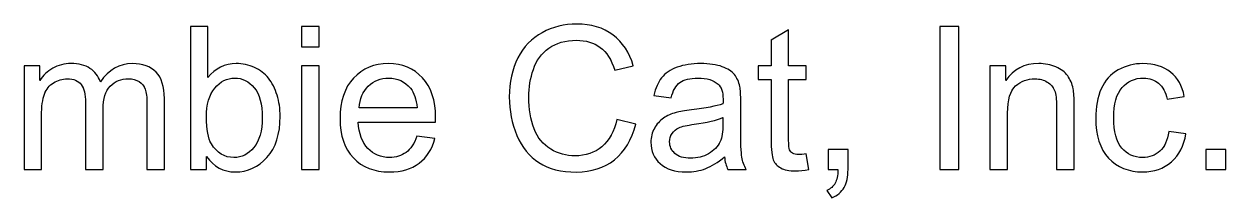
# Model space of a CAD drawing. Header units: inches. Extents: x -11.8 to 11.6, y -5.3 to 5.9.
# Drawn here: x 7.902 to 10.91, y -3.605 to -3.17 of the extents above; entities that cross this region are included whole.
import ezdxf

# ---------------------------------------------------------------- set-up
doc = ezdxf.new("R2010")
doc.units = ezdxf.units.IN
doc.header["$MEASUREMENT"] = 0
doc.layers.add('Layer 1', color=7, linetype='Continuous')

msp = doc.modelspace()

# ---------------------------------------------------------------- linework, layer by layer
at = {"layer": 'Layer 1', "color": 250}
for points, knots in [([(8.3589, -3.5342), (8.3589, -3.5342), (8.3182, -3.5342), (8.3182, -3.5342), (8.3182, -3.5342), (8.3182, -3.5342), (8.3182, -3.1762), (8.3182, -3.1762), (8.3182, -3.1762), (8.3182, -3.1762), (8.3621, -3.1762), (8.3621, -3.1762), (8.3621, -3.1762), (8.3621, -3.1762), (8.3621, -3.3039), (8.3621, -3.3039), (8.3621, -3.3039), (8.3807, -3.2807), (8.4044, -3.269), (8.4331, -3.269), (8.4331, -3.269), (8.4491, -3.269), (8.4642, -3.2722), (8.4784, -3.2787), (8.4784, -3.2787), (8.4927, -3.2851), (8.5044, -3.2942), (8.5136, -3.3057), (8.5136, -3.3057), (8.5228, -3.3174), (8.53, -3.3314), (8.5352, -3.3479), (8.5352, -3.3479), (8.5404, -3.3643), (8.543, -3.3819), (8.543, -3.4006), (8.543, -3.4006), (8.543, -3.4451), (8.532, -3.4794), (8.51, -3.5037), (8.51, -3.5037), (8.4881, -3.5279), (8.4617, -3.54), (8.4309, -3.54), (8.4309, -3.54), (8.4004, -3.54), (8.3764, -3.5272), (8.3589, -3.5017), (8.3589, -3.5017), (8.3589, -3.5017), (8.3589, -3.5342), (8.3589, -3.5342)], [0, 0, 0, 0, 0.071429, 0.071429, 0.071429, 0.071429, 0.142857, 0.142857, 0.142857, 0.142857, 0.214286, 0.214286, 0.214286, 0.214286, 0.285714, 0.285714, 0.285714, 0.285714, 0.357143, 0.357143, 0.357143, 0.357143, 0.428571, 0.428571, 0.428571, 0.428571, 0.5, 0.5, 0.5, 0.5, 0.571429, 0.571429, 0.571429, 0.571429, 0.642857, 0.642857, 0.642857, 0.642857, 0.714286, 0.714286, 0.714286, 0.714286, 0.785714, 0.785714, 0.785714, 0.785714, 0.857143, 0.857143, 0.857143, 0.857143, 1, 1, 1, 1]), ([(8.5967, -3.2268), (8.5967, -3.2268), (8.5967, -3.1762), (8.5967, -3.1762), (8.5967, -3.1762), (8.5967, -3.1762), (8.6407, -3.1762), (8.6407, -3.1762), (8.6407, -3.1762), (8.6407, -3.1762), (8.6407, -3.2268), (8.6407, -3.2268), (8.6407, -3.2268), (8.6407, -3.2268), (8.5967, -3.2268), (8.5967, -3.2268)], [0, 0, 0, 0, 0.2, 0.2, 0.2, 0.2, 0.4, 0.4, 0.4, 0.4, 0.6, 0.6, 0.6, 0.6, 1, 1, 1, 1]), ([(9.3855, -3.4087), (9.3855, -3.4087), (9.4329, -3.4207), (9.4329, -3.4207), (9.4329, -3.4207), (9.423, -3.4595), (9.4051, -3.4892), (9.3794, -3.5097), (9.3794, -3.5097), (9.3535, -3.5301), (9.322, -3.5402), (9.2847, -3.5402), (9.2847, -3.5402), (9.2461, -3.5402), (9.2148, -3.5324), (9.1906, -3.5167), (9.1906, -3.5167), (9.1664, -3.501), (9.148, -3.4782), (9.1354, -3.4485), (9.1354, -3.4485), (9.1229, -3.4187), (9.1165, -3.3867), (9.1165, -3.3525), (9.1165, -3.3525), (9.1165, -3.3152), (9.1236, -3.2827), (9.1379, -3.255), (9.1379, -3.255), (9.1521, -3.2272), (9.1724, -3.2062), (9.1987, -3.1917), (9.1987, -3.1917), (9.2249, -3.1773), (9.2539, -3.1702), (9.2854, -3.1702), (9.2854, -3.1702), (9.3213, -3.1702), (9.3514, -3.1792), (9.3758, -3.1975), (9.3758, -3.1975), (9.4002, -3.2157), (9.4172, -3.2413), (9.4268, -3.2744), (9.4268, -3.2744), (9.4268, -3.2744), (9.3802, -3.2854), (9.3802, -3.2854), (9.3802, -3.2854), (9.3719, -3.2593), (9.3599, -3.2404), (9.344, -3.2285), (9.344, -3.2285), (9.3283, -3.2166), (9.3084, -3.2107), (9.2844, -3.2107), (9.2844, -3.2107), (9.2569, -3.2107), (9.234, -3.2172), (9.2155, -3.2304), (9.2155, -3.2304), (9.197, -3.2437), (9.184, -3.2613), (9.1766, -3.2836), (9.1766, -3.2836), (9.1691, -3.3057), (9.1654, -3.3287), (9.1654, -3.3522), (9.1654, -3.3522), (9.1654, -3.3827), (9.1698, -3.4092), (9.1786, -3.432), (9.1786, -3.432), (9.1875, -3.4547), (9.2013, -3.4717), (9.22, -3.4829), (9.22, -3.4829), (9.2388, -3.4942), (9.259, -3.4997), (9.2809, -3.4997), (9.2809, -3.4997), (9.3074, -3.4997), (9.3298, -3.4921), (9.3482, -3.4768), (9.3482, -3.4768), (9.3666, -3.4615), (9.379, -3.4387), (9.3855, -3.4087)], [0, 0, 0, 0, 0.043478, 0.043478, 0.043478, 0.043478, 0.086957, 0.086957, 0.086957, 0.086957, 0.130435, 0.130435, 0.130435, 0.130435, 0.173913, 0.173913, 0.173913, 0.173913, 0.217391, 0.217391, 0.217391, 0.217391, 0.26087, 0.26087, 0.26087, 0.26087, 0.304348, 0.304348, 0.304348, 0.304348, 0.347826, 0.347826, 0.347826, 0.347826, 0.391304, 0.391304, 0.391304, 0.391304, 0.434783, 0.434783, 0.434783, 0.434783, 0.478261, 0.478261, 0.478261, 0.478261, 0.521739, 0.521739, 0.521739, 0.521739, 0.565217, 0.565217, 0.565217, 0.565217, 0.608696, 0.608696, 0.608696, 0.608696, 0.652174, 0.652174, 0.652174, 0.652174, 0.695652, 0.695652, 0.695652, 0.695652, 0.73913, 0.73913, 0.73913, 0.73913, 0.782609, 0.782609, 0.782609, 0.782609, 0.826087, 0.826087, 0.826087, 0.826087, 0.869565, 0.869565, 0.869565, 0.869565, 0.913043, 0.913043, 0.913043, 0.913043, 1, 1, 1, 1]), ([(9.8597, -3.4948), (9.8597, -3.4948), (9.866, -3.5337), (9.866, -3.5337), (9.866, -3.5337), (9.8537, -3.5362), (9.8426, -3.5376), (9.8329, -3.5376), (9.8329, -3.5376), (9.8169, -3.5376), (9.8045, -3.5351), (9.7957, -3.53), (9.7957, -3.53), (9.7869, -3.525), (9.7808, -3.5183), (9.7772, -3.5101), (9.7772, -3.5101), (9.7736, -3.5019), (9.7718, -3.4846), (9.7718, -3.4582), (9.7718, -3.4582), (9.7718, -3.4582), (9.7718, -3.3091), (9.7718, -3.3091), (9.7718, -3.3091), (9.7718, -3.3091), (9.7395, -3.3091), (9.7395, -3.3091), (9.7395, -3.3091), (9.7395, -3.3091), (9.7395, -3.2749), (9.7395, -3.2749), (9.7395, -3.2749), (9.7395, -3.2749), (9.7718, -3.2749), (9.7718, -3.2749), (9.7718, -3.2749), (9.7718, -3.2749), (9.7718, -3.2107), (9.7718, -3.2107), (9.7718, -3.2107), (9.7718, -3.2107), (9.8155, -3.1843), (9.8155, -3.1843), (9.8155, -3.1843), (9.8155, -3.1843), (9.8155, -3.2749), (9.8155, -3.2749), (9.8155, -3.2749), (9.8155, -3.2749), (9.8597, -3.2749), (9.8597, -3.2749), (9.8597, -3.2749), (9.8597, -3.2749), (9.8597, -3.3091), (9.8597, -3.3091), (9.8597, -3.3091), (9.8597, -3.3091), (9.8155, -3.3091), (9.8155, -3.3091), (9.8155, -3.3091), (9.8155, -3.3091), (9.8155, -3.4607), (9.8155, -3.4607), (9.8155, -3.4607), (9.8155, -3.4732), (9.8163, -3.4812), (9.8178, -3.4848), (9.8178, -3.4848), (9.8194, -3.4884), (9.8219, -3.4912), (9.8254, -3.4934), (9.8254, -3.4934), (9.8289, -3.4955), (9.8339, -3.4966), (9.8404, -3.4966), (9.8404, -3.4966), (9.8453, -3.4966), (9.8517, -3.496), (9.8597, -3.4948)], [0, 0, 0, 0, 0.047619, 0.047619, 0.047619, 0.047619, 0.095238, 0.095238, 0.095238, 0.095238, 0.142857, 0.142857, 0.142857, 0.142857, 0.190476, 0.190476, 0.190476, 0.190476, 0.238095, 0.238095, 0.238095, 0.238095, 0.285714, 0.285714, 0.285714, 0.285714, 0.333333, 0.333333, 0.333333, 0.333333, 0.380952, 0.380952, 0.380952, 0.380952, 0.428571, 0.428571, 0.428571, 0.428571, 0.47619, 0.47619, 0.47619, 0.47619, 0.52381, 0.52381, 0.52381, 0.52381, 0.571429, 0.571429, 0.571429, 0.571429, 0.619048, 0.619048, 0.619048, 0.619048, 0.666667, 0.666667, 0.666667, 0.666667, 0.714286, 0.714286, 0.714286, 0.714286, 0.761905, 0.761905, 0.761905, 0.761905, 0.809524, 0.809524, 0.809524, 0.809524, 0.857143, 0.857143, 0.857143, 0.857143, 0.904762, 0.904762, 0.904762, 0.904762, 1, 1, 1, 1]), ([(10.1942, -3.5342), (10.1942, -3.5342), (10.1942, -3.1762), (10.1942, -3.1762), (10.1942, -3.1762), (10.1942, -3.1762), (10.2415, -3.1762), (10.2415, -3.1762), (10.2415, -3.1762), (10.2415, -3.1762), (10.2415, -3.5342), (10.2415, -3.5342), (10.2415, -3.5342), (10.2415, -3.5342), (10.1942, -3.5342), (10.1942, -3.5342)], [0, 0, 0, 0, 0.2, 0.2, 0.2, 0.2, 0.4, 0.4, 0.4, 0.4, 0.6, 0.6, 0.6, 0.6, 1, 1, 1, 1]), ([(7.9019, -3.5342), (7.9019, -3.5342), (7.9019, -3.2749), (7.9019, -3.2749), (7.9019, -3.2749), (7.9019, -3.2749), (7.9412, -3.2749), (7.9412, -3.2749), (7.9412, -3.2749), (7.9412, -3.2749), (7.9412, -3.3112), (7.9412, -3.3112), (7.9412, -3.3112), (7.9494, -3.2986), (7.9602, -3.2883), (7.9737, -3.2807), (7.9737, -3.2807), (7.9872, -3.2729), (8.0026, -3.269), (8.0199, -3.269), (8.0199, -3.269), (8.039, -3.269), (8.0548, -3.273), (8.067, -3.281), (8.067, -3.281), (8.0794, -3.289), (8.088, -3.3001), (8.093, -3.3144), (8.093, -3.3144), (8.1136, -3.2842), (8.1403, -3.269), (8.1731, -3.269), (8.1731, -3.269), (8.1989, -3.269), (8.2186, -3.2762), (8.2324, -3.2904), (8.2324, -3.2904), (8.2463, -3.3047), (8.2532, -3.3266), (8.2532, -3.3562), (8.2532, -3.3562), (8.2532, -3.3562), (8.2532, -3.5342), (8.2532, -3.5342), (8.2532, -3.5342), (8.2532, -3.5342), (8.2095, -3.5342), (8.2095, -3.5342), (8.2095, -3.5342), (8.2095, -3.5342), (8.2095, -3.3708), (8.2095, -3.3708), (8.2095, -3.3708), (8.2095, -3.3532), (8.2081, -3.3406), (8.2053, -3.3328), (8.2053, -3.3328), (8.2024, -3.3252), (8.1972, -3.3189), (8.1898, -3.3142), (8.1898, -3.3142), (8.1823, -3.3095), (8.1734, -3.3071), (8.1634, -3.3071), (8.1634, -3.3071), (8.1451, -3.3071), (8.13, -3.3132), (8.1179, -3.3253), (8.1179, -3.3253), (8.1059, -3.3374), (8.0999, -3.3568), (8.0999, -3.3835), (8.0999, -3.3835), (8.0999, -3.3835), (8.0999, -3.5342), (8.0999, -3.5342), (8.0999, -3.5342), (8.0999, -3.5342), (8.0559, -3.5342), (8.0559, -3.5342), (8.0559, -3.5342), (8.0559, -3.5342), (8.0559, -3.3657), (8.0559, -3.3657), (8.0559, -3.3657), (8.0559, -3.3462), (8.0524, -3.3315), (8.0452, -3.3217), (8.0452, -3.3217), (8.038, -3.312), (8.0264, -3.3071), (8.01, -3.3071), (8.01, -3.3071), (7.9977, -3.3071), (7.9863, -3.3103), (7.9758, -3.3169), (7.9758, -3.3169), (7.9653, -3.3234), (7.9576, -3.3329), (7.9529, -3.3454), (7.9529, -3.3454), (7.9482, -3.358), (7.9459, -3.3761), (7.9459, -3.3997), (7.9459, -3.3997), (7.9459, -3.3997), (7.9459, -3.5342), (7.9459, -3.5342), (7.9459, -3.5342), (7.9459, -3.5342), (7.9019, -3.5342), (7.9019, -3.5342)], [0, 0, 0, 0, 0.034483, 0.034483, 0.034483, 0.034483, 0.068966, 0.068966, 0.068966, 0.068966, 0.103448, 0.103448, 0.103448, 0.103448, 0.137931, 0.137931, 0.137931, 0.137931, 0.172414, 0.172414, 0.172414, 0.172414, 0.206897, 0.206897, 0.206897, 0.206897, 0.241379, 0.241379, 0.241379, 0.241379, 0.275862, 0.275862, 0.275862, 0.275862, 0.310345, 0.310345, 0.310345, 0.310345, 0.344828, 0.344828, 0.344828, 0.344828, 0.37931, 0.37931, 0.37931, 0.37931, 0.413793, 0.413793, 0.413793, 0.413793, 0.448276, 0.448276, 0.448276, 0.448276, 0.482759, 0.482759, 0.482759, 0.482759, 0.517241, 0.517241, 0.517241, 0.517241, 0.551724, 0.551724, 0.551724, 0.551724, 0.586207, 0.586207, 0.586207, 0.586207, 0.62069, 0.62069, 0.62069, 0.62069, 0.655172, 0.655172, 0.655172, 0.655172, 0.689655, 0.689655, 0.689655, 0.689655, 0.724138, 0.724138, 0.724138, 0.724138, 0.758621, 0.758621, 0.758621, 0.758621, 0.793103, 0.793103, 0.793103, 0.793103, 0.827586, 0.827586, 0.827586, 0.827586, 0.862069, 0.862069, 0.862069, 0.862069, 0.896552, 0.896552, 0.896552, 0.896552, 0.931034, 0.931034, 0.931034, 0.931034, 1, 1, 1, 1]), ([(8.5967, -3.5342), (8.5967, -3.5342), (8.5967, -3.2749), (8.5967, -3.2749), (8.5967, -3.2749), (8.5967, -3.2749), (8.6407, -3.2749), (8.6407, -3.2749), (8.6407, -3.2749), (8.6407, -3.2749), (8.6407, -3.5342), (8.6407, -3.5342), (8.6407, -3.5342), (8.6407, -3.5342), (8.5967, -3.5342), (8.5967, -3.5342)], [0, 0, 0, 0, 0.2, 0.2, 0.2, 0.2, 0.4, 0.4, 0.4, 0.4, 0.6, 0.6, 0.6, 0.6, 1, 1, 1, 1]), ([(8.885, -3.4507), (8.885, -3.4507), (8.9304, -3.4562), (8.9304, -3.4562), (8.9304, -3.4562), (8.9233, -3.4828), (8.91, -3.5034), (8.8907, -3.5181), (8.8907, -3.5181), (8.8713, -3.5327), (8.8465, -3.54), (8.8164, -3.54), (8.8164, -3.54), (8.7785, -3.54), (8.7484, -3.5283), (8.7263, -3.505), (8.7263, -3.505), (8.704, -3.4817), (8.6929, -3.4489), (8.6929, -3.4067), (8.6929, -3.4067), (8.6929, -3.3631), (8.7042, -3.3292), (8.7266, -3.3052), (8.7266, -3.3052), (8.7491, -3.2811), (8.7782, -3.269), (8.814, -3.269), (8.814, -3.269), (8.8487, -3.269), (8.877, -3.2808), (8.8989, -3.3044), (8.8989, -3.3044), (8.9209, -3.328), (8.9319, -3.3612), (8.9319, -3.404), (8.9319, -3.404), (8.9319, -3.4067), (8.9319, -3.4106), (8.9317, -3.4157), (8.9317, -3.4157), (8.9317, -3.4157), (8.7384, -3.4157), (8.7384, -3.4157), (8.7384, -3.4157), (8.7399, -3.4442), (8.748, -3.4661), (8.7625, -3.4812), (8.7625, -3.4812), (8.777, -3.4963), (8.795, -3.5039), (8.8167, -3.5039), (8.8167, -3.5039), (8.8328, -3.5039), (8.8465, -3.4997), (8.8579, -3.4912), (8.8579, -3.4912), (8.8694, -3.4827), (8.8784, -3.4692), (8.885, -3.4507)], [0, 0, 0, 0, 0.0625, 0.0625, 0.0625, 0.0625, 0.125, 0.125, 0.125, 0.125, 0.1875, 0.1875, 0.1875, 0.1875, 0.25, 0.25, 0.25, 0.25, 0.3125, 0.3125, 0.3125, 0.3125, 0.375, 0.375, 0.375, 0.375, 0.4375, 0.4375, 0.4375, 0.4375, 0.5, 0.5, 0.5, 0.5, 0.5625, 0.5625, 0.5625, 0.5625, 0.625, 0.625, 0.625, 0.625, 0.6875, 0.6875, 0.6875, 0.6875, 0.75, 0.75, 0.75, 0.75, 0.8125, 0.8125, 0.8125, 0.8125, 0.875, 0.875, 0.875, 0.875, 1, 1, 1, 1]), ([(9.6549, -3.5022), (9.6385, -3.516), (9.6229, -3.5257), (9.6079, -3.5315), (9.6079, -3.5315), (9.5928, -3.5372), (9.5766, -3.54), (9.5594, -3.54), (9.5594, -3.54), (9.5309, -3.54), (9.509, -3.5331), (9.4937, -3.5192), (9.4937, -3.5192), (9.4784, -3.5052), (9.4708, -3.4874), (9.4708, -3.4658), (9.4708, -3.4658), (9.4708, -3.4531), (9.4736, -3.4415), (9.4794, -3.431), (9.4794, -3.431), (9.4852, -3.4205), (9.4928, -3.4121), (9.5021, -3.4057), (9.5021, -3.4057), (9.5115, -3.3994), (9.522, -3.3946), (9.5338, -3.3913), (9.5338, -3.3913), (9.5424, -3.3891), (9.5554, -3.3868), (9.5728, -3.3847), (9.5728, -3.3847), (9.6083, -3.3805), (9.6344, -3.3755), (9.6512, -3.3696), (9.6512, -3.3696), (9.6514, -3.3636), (9.6514, -3.3597), (9.6514, -3.3582), (9.6514, -3.3582), (9.6514, -3.3402), (9.6473, -3.3276), (9.6389, -3.3203), (9.6389, -3.3203), (9.6278, -3.3103), (9.611, -3.3054), (9.5889, -3.3054), (9.5889, -3.3054), (9.5683, -3.3054), (9.553, -3.309), (9.5431, -3.3162), (9.5431, -3.3162), (9.5333, -3.3235), (9.526, -3.3363), (9.5213, -3.3547), (9.5213, -3.3547), (9.5213, -3.3547), (9.4784, -3.3488), (9.4784, -3.3488), (9.4784, -3.3488), (9.4823, -3.3305), (9.4887, -3.3156), (9.4976, -3.3043), (9.4976, -3.3043), (9.5065, -3.293), (9.5195, -3.2842), (9.5364, -3.2782), (9.5364, -3.2782), (9.5534, -3.2721), (9.5729, -3.269), (9.5953, -3.269), (9.5953, -3.269), (9.6174, -3.269), (9.6354, -3.2717), (9.6492, -3.2768), (9.6492, -3.2768), (9.663, -3.2821), (9.6732, -3.2886), (9.6798, -3.2965), (9.6798, -3.2965), (9.6863, -3.3044), (9.6908, -3.3143), (9.6934, -3.3264), (9.6934, -3.3264), (9.6949, -3.3339), (9.6956, -3.3474), (9.6956, -3.3669), (9.6956, -3.3669), (9.6956, -3.3669), (9.6956, -3.4255), (9.6956, -3.4255), (9.6956, -3.4255), (9.6956, -3.4664), (9.6965, -3.4922), (9.6984, -3.503), (9.6984, -3.503), (9.7003, -3.5138), (9.704, -3.5242), (9.7095, -3.5342), (9.7095, -3.5342), (9.7095, -3.5342), (9.6636, -3.5342), (9.6636, -3.5342), (9.6636, -3.5342), (9.6591, -3.5251), (9.6561, -3.5144), (9.6549, -3.5022)], [0, 0, 0, 0, 0.035714, 0.035714, 0.035714, 0.035714, 0.071429, 0.071429, 0.071429, 0.071429, 0.107143, 0.107143, 0.107143, 0.107143, 0.142857, 0.142857, 0.142857, 0.142857, 0.178571, 0.178571, 0.178571, 0.178571, 0.214286, 0.214286, 0.214286, 0.214286, 0.25, 0.25, 0.25, 0.25, 0.285714, 0.285714, 0.285714, 0.285714, 0.321429, 0.321429, 0.321429, 0.321429, 0.357143, 0.357143, 0.357143, 0.357143, 0.392857, 0.392857, 0.392857, 0.392857, 0.428571, 0.428571, 0.428571, 0.428571, 0.464286, 0.464286, 0.464286, 0.464286, 0.5, 0.5, 0.5, 0.5, 0.535714, 0.535714, 0.535714, 0.535714, 0.571429, 0.571429, 0.571429, 0.571429, 0.607143, 0.607143, 0.607143, 0.607143, 0.642857, 0.642857, 0.642857, 0.642857, 0.678571, 0.678571, 0.678571, 0.678571, 0.714286, 0.714286, 0.714286, 0.714286, 0.75, 0.75, 0.75, 0.75, 0.785714, 0.785714, 0.785714, 0.785714, 0.821429, 0.821429, 0.821429, 0.821429, 0.857143, 0.857143, 0.857143, 0.857143, 0.892857, 0.892857, 0.892857, 0.892857, 0.928571, 0.928571, 0.928571, 0.928571, 1, 1, 1, 1]), ([(10.3194, -3.5342), (10.3194, -3.5342), (10.3194, -3.2749), (10.3194, -3.2749), (10.3194, -3.2749), (10.3194, -3.2749), (10.3589, -3.2749), (10.3589, -3.2749), (10.3589, -3.2749), (10.3589, -3.2749), (10.3589, -3.3117), (10.3589, -3.3117), (10.3589, -3.3117), (10.378, -3.2832), (10.4055, -3.269), (10.4414, -3.269), (10.4414, -3.269), (10.4571, -3.269), (10.4714, -3.2718), (10.4845, -3.2774), (10.4845, -3.2774), (10.4977, -3.2831), (10.5074, -3.2904), (10.5139, -3.2996), (10.5139, -3.2996), (10.5205, -3.3087), (10.525, -3.3195), (10.5277, -3.332), (10.5277, -3.332), (10.5293, -3.3402), (10.5301, -3.3544), (10.5301, -3.3747), (10.5301, -3.3747), (10.5301, -3.3747), (10.5301, -3.5342), (10.5301, -3.5342), (10.5301, -3.5342), (10.5301, -3.5342), (10.4861, -3.5342), (10.4861, -3.5342), (10.4861, -3.5342), (10.4861, -3.5342), (10.4861, -3.3764), (10.4861, -3.3764), (10.4861, -3.3764), (10.4861, -3.3586), (10.4844, -3.3452), (10.481, -3.3362), (10.481, -3.3362), (10.4776, -3.3274), (10.4715, -3.3203), (10.4629, -3.3151), (10.4629, -3.3151), (10.4541, -3.3097), (10.4439, -3.3071), (10.4322, -3.3071), (10.4322, -3.3071), (10.4134, -3.3071), (10.3974, -3.3131), (10.3837, -3.3249), (10.3837, -3.3249), (10.3701, -3.3368), (10.3634, -3.3593), (10.3634, -3.3926), (10.3634, -3.3926), (10.3634, -3.3926), (10.3634, -3.5342), (10.3634, -3.5342), (10.3634, -3.5342), (10.3634, -3.5342), (10.3194, -3.5342), (10.3194, -3.5342)], [0, 0, 0, 0, 0.052632, 0.052632, 0.052632, 0.052632, 0.105263, 0.105263, 0.105263, 0.105263, 0.157895, 0.157895, 0.157895, 0.157895, 0.210526, 0.210526, 0.210526, 0.210526, 0.263158, 0.263158, 0.263158, 0.263158, 0.315789, 0.315789, 0.315789, 0.315789, 0.368421, 0.368421, 0.368421, 0.368421, 0.421053, 0.421053, 0.421053, 0.421053, 0.473684, 0.473684, 0.473684, 0.473684, 0.526316, 0.526316, 0.526316, 0.526316, 0.578947, 0.578947, 0.578947, 0.578947, 0.631579, 0.631579, 0.631579, 0.631579, 0.684211, 0.684211, 0.684211, 0.684211, 0.736842, 0.736842, 0.736842, 0.736842, 0.789474, 0.789474, 0.789474, 0.789474, 0.842105, 0.842105, 0.842105, 0.842105, 0.894737, 0.894737, 0.894737, 0.894737, 1, 1, 1, 1]), ([(10.7667, -3.4392), (10.7667, -3.4392), (10.8099, -3.4448), (10.8099, -3.4448), (10.8099, -3.4448), (10.8052, -3.4746), (10.7931, -3.4979), (10.7736, -3.5147), (10.7736, -3.5147), (10.7542, -3.5316), (10.7303, -3.54), (10.7019, -3.54), (10.7019, -3.54), (10.6665, -3.54), (10.6379, -3.5284), (10.6164, -3.5052), (10.6164, -3.5052), (10.5949, -3.4821), (10.584, -3.4488), (10.584, -3.4055), (10.584, -3.4055), (10.584, -3.3775), (10.5887, -3.353), (10.5979, -3.332), (10.5979, -3.332), (10.6073, -3.311), (10.6214, -3.2952), (10.6404, -3.2847), (10.6404, -3.2847), (10.6593, -3.2742), (10.6799, -3.269), (10.7022, -3.269), (10.7022, -3.269), (10.7304, -3.269), (10.7534, -3.2762), (10.7713, -3.2904), (10.7713, -3.2904), (10.7892, -3.3047), (10.8007, -3.3248), (10.8058, -3.3511), (10.8058, -3.3511), (10.8058, -3.3511), (10.763, -3.3577), (10.763, -3.3577), (10.763, -3.3577), (10.7589, -3.3402), (10.7518, -3.3272), (10.7414, -3.3183), (10.7414, -3.3183), (10.7311, -3.3096), (10.7186, -3.3052), (10.7039, -3.3052), (10.7039, -3.3052), (10.6818, -3.3052), (10.6638, -3.3131), (10.6499, -3.329), (10.6499, -3.329), (10.6361, -3.3448), (10.6292, -3.3699), (10.6292, -3.4042), (10.6292, -3.4042), (10.6292, -3.4391), (10.6359, -3.4644), (10.6493, -3.4802), (10.6493, -3.4802), (10.6626, -3.496), (10.68, -3.5039), (10.7015, -3.5039), (10.7015, -3.5039), (10.7188, -3.5039), (10.7331, -3.4986), (10.7447, -3.488), (10.7447, -3.488), (10.7563, -3.4774), (10.7636, -3.4612), (10.7667, -3.4392)], [0, 0, 0, 0, 0.05, 0.05, 0.05, 0.05, 0.1, 0.1, 0.1, 0.1, 0.15, 0.15, 0.15, 0.15, 0.2, 0.2, 0.2, 0.2, 0.25, 0.25, 0.25, 0.25, 0.3, 0.3, 0.3, 0.3, 0.35, 0.35, 0.35, 0.35, 0.4, 0.4, 0.4, 0.4, 0.45, 0.45, 0.45, 0.45, 0.5, 0.5, 0.5, 0.5, 0.55, 0.55, 0.55, 0.55, 0.6, 0.6, 0.6, 0.6, 0.65, 0.65, 0.65, 0.65, 0.7, 0.7, 0.7, 0.7, 0.75, 0.75, 0.75, 0.75, 0.8, 0.8, 0.8, 0.8, 0.85, 0.85, 0.85, 0.85, 0.9, 0.9, 0.9, 0.9, 1, 1, 1, 1]), ([(8.3584, -3.4026), (8.3584, -3.4337), (8.3627, -3.4561), (8.3711, -3.4699), (8.3711, -3.4699), (8.3849, -3.4926), (8.4037, -3.5039), (8.4273, -3.5039), (8.4273, -3.5039), (8.4465, -3.5039), (8.4631, -3.4956), (8.4771, -3.4788), (8.4771, -3.4788), (8.4911, -3.4622), (8.4981, -3.4373), (8.4981, -3.4042), (8.4981, -3.4042), (8.4981, -3.3704), (8.4914, -3.3454), (8.4779, -3.3293), (8.4779, -3.3293), (8.4645, -3.3132), (8.4483, -3.3052), (8.4293, -3.3052), (8.4293, -3.3052), (8.41, -3.3052), (8.3934, -3.3135), (8.3794, -3.3302), (8.3794, -3.3302), (8.3654, -3.3468), (8.3584, -3.371), (8.3584, -3.4026)], [0, 0, 0, 0, 0.111111, 0.111111, 0.111111, 0.111111, 0.222222, 0.222222, 0.222222, 0.222222, 0.333333, 0.333333, 0.333333, 0.333333, 0.444444, 0.444444, 0.444444, 0.444444, 0.555556, 0.555556, 0.555556, 0.555556, 0.666667, 0.666667, 0.666667, 0.666667, 0.777778, 0.777778, 0.777778, 0.777778, 1, 1, 1, 1]), ([(8.7408, -3.3796), (8.7408, -3.3796), (8.8855, -3.3796), (8.8855, -3.3796), (8.8855, -3.3796), (8.8836, -3.3578), (8.878, -3.3414), (8.8689, -3.3306), (8.8689, -3.3306), (8.8549, -3.3137), (8.8368, -3.3052), (8.8145, -3.3052), (8.8145, -3.3052), (8.7944, -3.3052), (8.7774, -3.3119), (8.7636, -3.3254), (8.7636, -3.3254), (8.7499, -3.3389), (8.7423, -3.357), (8.7408, -3.3796)], [0, 0, 0, 0, 0.166667, 0.166667, 0.166667, 0.166667, 0.333333, 0.333333, 0.333333, 0.333333, 0.5, 0.5, 0.5, 0.5, 0.666667, 0.666667, 0.666667, 0.666667, 1, 1, 1, 1]), ([(9.6512, -3.404), (9.6352, -3.4106), (9.6113, -3.4161), (9.5794, -3.4207), (9.5794, -3.4207), (9.5614, -3.4232), (9.5485, -3.4262), (9.5411, -3.4294), (9.5411, -3.4294), (9.5336, -3.4327), (9.5278, -3.4374), (9.5238, -3.4437), (9.5238, -3.4437), (9.5197, -3.45), (9.5176, -3.4569), (9.5176, -3.4646), (9.5176, -3.4646), (9.5176, -3.4763), (9.5221, -3.4861), (9.5309, -3.4939), (9.5309, -3.4939), (9.5398, -3.5017), (9.5528, -3.5056), (9.5699, -3.5056), (9.5699, -3.5056), (9.5868, -3.5056), (9.6019, -3.5019), (9.615, -3.4945), (9.615, -3.4945), (9.6282, -3.4871), (9.6379, -3.4769), (9.6441, -3.4641), (9.6441, -3.4641), (9.6489, -3.4542), (9.6512, -3.4395), (9.6512, -3.4202), (9.6512, -3.4202), (9.6512, -3.4202), (9.6512, -3.404), (9.6512, -3.404)], [0, 0, 0, 0, 0.090909, 0.090909, 0.090909, 0.090909, 0.181818, 0.181818, 0.181818, 0.181818, 0.272727, 0.272727, 0.272727, 0.272727, 0.363636, 0.363636, 0.363636, 0.363636, 0.454545, 0.454545, 0.454545, 0.454545, 0.545455, 0.545455, 0.545455, 0.545455, 0.636364, 0.636364, 0.636364, 0.636364, 0.727273, 0.727273, 0.727273, 0.727273, 0.818182, 0.818182, 0.818182, 0.818182, 1, 1, 1, 1]), ([(9.9141, -3.5342), (9.9141, -3.5342), (9.9141, -3.4841), (9.9141, -3.4841), (9.9141, -3.4841), (9.9141, -3.4841), (9.9642, -3.4841), (9.9642, -3.4841), (9.9642, -3.4841), (9.9642, -3.4841), (9.9642, -3.5342), (9.9642, -3.5342), (9.9642, -3.5342), (9.9642, -3.5526), (9.9609, -3.5674), (9.9544, -3.5787), (9.9544, -3.5787), (9.9479, -3.59), (9.9375, -3.5987), (9.9234, -3.605), (9.9234, -3.605), (9.9234, -3.605), (9.9112, -3.5862), (9.9112, -3.5862), (9.9112, -3.5862), (9.9204, -3.5821), (9.9273, -3.5761), (9.9317, -3.5682), (9.9317, -3.5682), (9.9361, -3.5603), (9.9385, -3.549), (9.939, -3.5342), (9.939, -3.5342), (9.939, -3.5342), (9.9141, -3.5342), (9.9141, -3.5342)], [0, 0, 0, 0, 0.1, 0.1, 0.1, 0.1, 0.2, 0.2, 0.2, 0.2, 0.3, 0.3, 0.3, 0.3, 0.4, 0.4, 0.4, 0.4, 0.5, 0.5, 0.5, 0.5, 0.6, 0.6, 0.6, 0.6, 0.7, 0.7, 0.7, 0.7, 0.8, 0.8, 0.8, 0.8, 1, 1, 1, 1]), ([(10.8599, -3.5342), (10.8599, -3.5342), (10.8599, -3.4841), (10.8599, -3.4841), (10.8599, -3.4841), (10.8599, -3.4841), (10.91, -3.4841), (10.91, -3.4841), (10.91, -3.4841), (10.91, -3.4841), (10.91, -3.5342), (10.91, -3.5342), (10.91, -3.5342), (10.91, -3.5342), (10.8599, -3.5342), (10.8599, -3.5342)], [0, 0, 0, 0, 0.2, 0.2, 0.2, 0.2, 0.4, 0.4, 0.4, 0.4, 0.6, 0.6, 0.6, 0.6, 1, 1, 1, 1])]:
    msp.add_open_spline(points, degree=3, knots=knots, dxfattribs=at)
at = {"layer": 'Layer 1', "color": 250, "lineweight": 9}
for points, knots in [([(8.3589, -3.5342), (8.3589, -3.5342), (8.3182, -3.5342), (8.3182, -3.5342), (8.3182, -3.5342), (8.3182, -3.5342), (8.3182, -3.1762), (8.3182, -3.1762), (8.3182, -3.1762), (8.3182, -3.1762), (8.3621, -3.1762), (8.3621, -3.1762), (8.3621, -3.1762), (8.3621, -3.1762), (8.3621, -3.3039), (8.3621, -3.3039), (8.3621, -3.3039), (8.3807, -3.2807), (8.4044, -3.269), (8.4331, -3.269), (8.4331, -3.269), (8.4491, -3.269), (8.4642, -3.2722), (8.4784, -3.2787), (8.4784, -3.2787), (8.4927, -3.2851), (8.5044, -3.2942), (8.5136, -3.3057), (8.5136, -3.3057), (8.5228, -3.3174), (8.53, -3.3314), (8.5352, -3.3479), (8.5352, -3.3479), (8.5404, -3.3643), (8.543, -3.3819), (8.543, -3.4006), (8.543, -3.4006), (8.543, -3.4451), (8.532, -3.4794), (8.51, -3.5037), (8.51, -3.5037), (8.4881, -3.5279), (8.4617, -3.54), (8.4309, -3.54), (8.4309, -3.54), (8.4004, -3.54), (8.3764, -3.5272), (8.3589, -3.5017), (8.3589, -3.5017), (8.3589, -3.5017), (8.3589, -3.5342), (8.3589, -3.5342)], [0, 0, 0, 0, 0.071429, 0.071429, 0.071429, 0.071429, 0.142857, 0.142857, 0.142857, 0.142857, 0.214286, 0.214286, 0.214286, 0.214286, 0.285714, 0.285714, 0.285714, 0.285714, 0.357143, 0.357143, 0.357143, 0.357143, 0.428571, 0.428571, 0.428571, 0.428571, 0.5, 0.5, 0.5, 0.5, 0.571429, 0.571429, 0.571429, 0.571429, 0.642857, 0.642857, 0.642857, 0.642857, 0.714286, 0.714286, 0.714286, 0.714286, 0.785714, 0.785714, 0.785714, 0.785714, 0.857143, 0.857143, 0.857143, 0.857143, 1, 1, 1, 1]), ([(8.5967, -3.2268), (8.5967, -3.2268), (8.5967, -3.1762), (8.5967, -3.1762), (8.5967, -3.1762), (8.5967, -3.1762), (8.6407, -3.1762), (8.6407, -3.1762), (8.6407, -3.1762), (8.6407, -3.1762), (8.6407, -3.2268), (8.6407, -3.2268), (8.6407, -3.2268), (8.6407, -3.2268), (8.5967, -3.2268), (8.5967, -3.2268)], [0, 0, 0, 0, 0.2, 0.2, 0.2, 0.2, 0.4, 0.4, 0.4, 0.4, 0.6, 0.6, 0.6, 0.6, 1, 1, 1, 1]), ([(9.3855, -3.4087), (9.3855, -3.4087), (9.4329, -3.4207), (9.4329, -3.4207), (9.4329, -3.4207), (9.423, -3.4595), (9.4051, -3.4892), (9.3794, -3.5097), (9.3794, -3.5097), (9.3535, -3.5301), (9.322, -3.5402), (9.2847, -3.5402), (9.2847, -3.5402), (9.2461, -3.5402), (9.2148, -3.5324), (9.1906, -3.5167), (9.1906, -3.5167), (9.1664, -3.501), (9.148, -3.4782), (9.1354, -3.4485), (9.1354, -3.4485), (9.1229, -3.4187), (9.1165, -3.3867), (9.1165, -3.3525), (9.1165, -3.3525), (9.1165, -3.3152), (9.1236, -3.2827), (9.1379, -3.255), (9.1379, -3.255), (9.1521, -3.2272), (9.1724, -3.2062), (9.1987, -3.1917), (9.1987, -3.1917), (9.2249, -3.1773), (9.2539, -3.1702), (9.2854, -3.1702), (9.2854, -3.1702), (9.3213, -3.1702), (9.3514, -3.1792), (9.3758, -3.1975), (9.3758, -3.1975), (9.4002, -3.2157), (9.4172, -3.2413), (9.4268, -3.2744), (9.4268, -3.2744), (9.4268, -3.2744), (9.3802, -3.2854), (9.3802, -3.2854), (9.3802, -3.2854), (9.3719, -3.2593), (9.3599, -3.2404), (9.344, -3.2285), (9.344, -3.2285), (9.3283, -3.2166), (9.3084, -3.2107), (9.2844, -3.2107), (9.2844, -3.2107), (9.2569, -3.2107), (9.234, -3.2172), (9.2155, -3.2304), (9.2155, -3.2304), (9.197, -3.2437), (9.184, -3.2613), (9.1766, -3.2836), (9.1766, -3.2836), (9.1691, -3.3057), (9.1654, -3.3287), (9.1654, -3.3522), (9.1654, -3.3522), (9.1654, -3.3827), (9.1698, -3.4092), (9.1786, -3.432), (9.1786, -3.432), (9.1875, -3.4547), (9.2013, -3.4717), (9.22, -3.4829), (9.22, -3.4829), (9.2388, -3.4942), (9.259, -3.4997), (9.2809, -3.4997), (9.2809, -3.4997), (9.3074, -3.4997), (9.3298, -3.4921), (9.3482, -3.4768), (9.3482, -3.4768), (9.3666, -3.4615), (9.379, -3.4387), (9.3855, -3.4087)], [0, 0, 0, 0, 0.043478, 0.043478, 0.043478, 0.043478, 0.086957, 0.086957, 0.086957, 0.086957, 0.130435, 0.130435, 0.130435, 0.130435, 0.173913, 0.173913, 0.173913, 0.173913, 0.217391, 0.217391, 0.217391, 0.217391, 0.26087, 0.26087, 0.26087, 0.26087, 0.304348, 0.304348, 0.304348, 0.304348, 0.347826, 0.347826, 0.347826, 0.347826, 0.391304, 0.391304, 0.391304, 0.391304, 0.434783, 0.434783, 0.434783, 0.434783, 0.478261, 0.478261, 0.478261, 0.478261, 0.521739, 0.521739, 0.521739, 0.521739, 0.565217, 0.565217, 0.565217, 0.565217, 0.608696, 0.608696, 0.608696, 0.608696, 0.652174, 0.652174, 0.652174, 0.652174, 0.695652, 0.695652, 0.695652, 0.695652, 0.73913, 0.73913, 0.73913, 0.73913, 0.782609, 0.782609, 0.782609, 0.782609, 0.826087, 0.826087, 0.826087, 0.826087, 0.869565, 0.869565, 0.869565, 0.869565, 0.913043, 0.913043, 0.913043, 0.913043, 1, 1, 1, 1]), ([(9.8597, -3.4948), (9.8597, -3.4948), (9.866, -3.5337), (9.866, -3.5337), (9.866, -3.5337), (9.8537, -3.5362), (9.8426, -3.5376), (9.8329, -3.5376), (9.8329, -3.5376), (9.8169, -3.5376), (9.8045, -3.5351), (9.7957, -3.53), (9.7957, -3.53), (9.7869, -3.525), (9.7808, -3.5183), (9.7772, -3.5101), (9.7772, -3.5101), (9.7736, -3.5019), (9.7718, -3.4846), (9.7718, -3.4582), (9.7718, -3.4582), (9.7718, -3.4582), (9.7718, -3.3091), (9.7718, -3.3091), (9.7718, -3.3091), (9.7718, -3.3091), (9.7395, -3.3091), (9.7395, -3.3091), (9.7395, -3.3091), (9.7395, -3.3091), (9.7395, -3.2749), (9.7395, -3.2749), (9.7395, -3.2749), (9.7395, -3.2749), (9.7718, -3.2749), (9.7718, -3.2749), (9.7718, -3.2749), (9.7718, -3.2749), (9.7718, -3.2107), (9.7718, -3.2107), (9.7718, -3.2107), (9.7718, -3.2107), (9.8155, -3.1843), (9.8155, -3.1843), (9.8155, -3.1843), (9.8155, -3.1843), (9.8155, -3.2749), (9.8155, -3.2749), (9.8155, -3.2749), (9.8155, -3.2749), (9.8597, -3.2749), (9.8597, -3.2749), (9.8597, -3.2749), (9.8597, -3.2749), (9.8597, -3.3091), (9.8597, -3.3091), (9.8597, -3.3091), (9.8597, -3.3091), (9.8155, -3.3091), (9.8155, -3.3091), (9.8155, -3.3091), (9.8155, -3.3091), (9.8155, -3.4607), (9.8155, -3.4607), (9.8155, -3.4607), (9.8155, -3.4732), (9.8163, -3.4812), (9.8178, -3.4848), (9.8178, -3.4848), (9.8194, -3.4884), (9.8219, -3.4912), (9.8254, -3.4934), (9.8254, -3.4934), (9.8289, -3.4955), (9.8339, -3.4966), (9.8404, -3.4966), (9.8404, -3.4966), (9.8453, -3.4966), (9.8517, -3.496), (9.8597, -3.4948)], [0, 0, 0, 0, 0.047619, 0.047619, 0.047619, 0.047619, 0.095238, 0.095238, 0.095238, 0.095238, 0.142857, 0.142857, 0.142857, 0.142857, 0.190476, 0.190476, 0.190476, 0.190476, 0.238095, 0.238095, 0.238095, 0.238095, 0.285714, 0.285714, 0.285714, 0.285714, 0.333333, 0.333333, 0.333333, 0.333333, 0.380952, 0.380952, 0.380952, 0.380952, 0.428571, 0.428571, 0.428571, 0.428571, 0.47619, 0.47619, 0.47619, 0.47619, 0.52381, 0.52381, 0.52381, 0.52381, 0.571429, 0.571429, 0.571429, 0.571429, 0.619048, 0.619048, 0.619048, 0.619048, 0.666667, 0.666667, 0.666667, 0.666667, 0.714286, 0.714286, 0.714286, 0.714286, 0.761905, 0.761905, 0.761905, 0.761905, 0.809524, 0.809524, 0.809524, 0.809524, 0.857143, 0.857143, 0.857143, 0.857143, 0.904762, 0.904762, 0.904762, 0.904762, 1, 1, 1, 1]), ([(10.1942, -3.5342), (10.1942, -3.5342), (10.1942, -3.1762), (10.1942, -3.1762), (10.1942, -3.1762), (10.1942, -3.1762), (10.2415, -3.1762), (10.2415, -3.1762), (10.2415, -3.1762), (10.2415, -3.1762), (10.2415, -3.5342), (10.2415, -3.5342), (10.2415, -3.5342), (10.2415, -3.5342), (10.1942, -3.5342), (10.1942, -3.5342)], [0, 0, 0, 0, 0.2, 0.2, 0.2, 0.2, 0.4, 0.4, 0.4, 0.4, 0.6, 0.6, 0.6, 0.6, 1, 1, 1, 1]), ([(7.9019, -3.5342), (7.9019, -3.5342), (7.9019, -3.2749), (7.9019, -3.2749), (7.9019, -3.2749), (7.9019, -3.2749), (7.9412, -3.2749), (7.9412, -3.2749), (7.9412, -3.2749), (7.9412, -3.2749), (7.9412, -3.3112), (7.9412, -3.3112), (7.9412, -3.3112), (7.9494, -3.2986), (7.9602, -3.2883), (7.9737, -3.2807), (7.9737, -3.2807), (7.9872, -3.2729), (8.0026, -3.269), (8.0199, -3.269), (8.0199, -3.269), (8.039, -3.269), (8.0548, -3.273), (8.067, -3.281), (8.067, -3.281), (8.0794, -3.289), (8.088, -3.3001), (8.093, -3.3144), (8.093, -3.3144), (8.1136, -3.2842), (8.1403, -3.269), (8.1731, -3.269), (8.1731, -3.269), (8.1989, -3.269), (8.2186, -3.2762), (8.2324, -3.2904), (8.2324, -3.2904), (8.2463, -3.3047), (8.2532, -3.3266), (8.2532, -3.3562), (8.2532, -3.3562), (8.2532, -3.3562), (8.2532, -3.5342), (8.2532, -3.5342), (8.2532, -3.5342), (8.2532, -3.5342), (8.2095, -3.5342), (8.2095, -3.5342), (8.2095, -3.5342), (8.2095, -3.5342), (8.2095, -3.3708), (8.2095, -3.3708), (8.2095, -3.3708), (8.2095, -3.3532), (8.2081, -3.3406), (8.2053, -3.3328), (8.2053, -3.3328), (8.2024, -3.3252), (8.1972, -3.3189), (8.1898, -3.3142), (8.1898, -3.3142), (8.1823, -3.3095), (8.1734, -3.3071), (8.1634, -3.3071), (8.1634, -3.3071), (8.1451, -3.3071), (8.13, -3.3132), (8.1179, -3.3253), (8.1179, -3.3253), (8.1059, -3.3374), (8.0999, -3.3568), (8.0999, -3.3835), (8.0999, -3.3835), (8.0999, -3.3835), (8.0999, -3.5342), (8.0999, -3.5342), (8.0999, -3.5342), (8.0999, -3.5342), (8.0559, -3.5342), (8.0559, -3.5342), (8.0559, -3.5342), (8.0559, -3.5342), (8.0559, -3.3657), (8.0559, -3.3657), (8.0559, -3.3657), (8.0559, -3.3462), (8.0524, -3.3315), (8.0452, -3.3217), (8.0452, -3.3217), (8.038, -3.312), (8.0264, -3.3071), (8.01, -3.3071), (8.01, -3.3071), (7.9977, -3.3071), (7.9863, -3.3103), (7.9758, -3.3169), (7.9758, -3.3169), (7.9653, -3.3234), (7.9576, -3.3329), (7.9529, -3.3454), (7.9529, -3.3454), (7.9482, -3.358), (7.9459, -3.3761), (7.9459, -3.3997), (7.9459, -3.3997), (7.9459, -3.3997), (7.9459, -3.5342), (7.9459, -3.5342), (7.9459, -3.5342), (7.9459, -3.5342), (7.9019, -3.5342), (7.9019, -3.5342)], [0, 0, 0, 0, 0.034483, 0.034483, 0.034483, 0.034483, 0.068966, 0.068966, 0.068966, 0.068966, 0.103448, 0.103448, 0.103448, 0.103448, 0.137931, 0.137931, 0.137931, 0.137931, 0.172414, 0.172414, 0.172414, 0.172414, 0.206897, 0.206897, 0.206897, 0.206897, 0.241379, 0.241379, 0.241379, 0.241379, 0.275862, 0.275862, 0.275862, 0.275862, 0.310345, 0.310345, 0.310345, 0.310345, 0.344828, 0.344828, 0.344828, 0.344828, 0.37931, 0.37931, 0.37931, 0.37931, 0.413793, 0.413793, 0.413793, 0.413793, 0.448276, 0.448276, 0.448276, 0.448276, 0.482759, 0.482759, 0.482759, 0.482759, 0.517241, 0.517241, 0.517241, 0.517241, 0.551724, 0.551724, 0.551724, 0.551724, 0.586207, 0.586207, 0.586207, 0.586207, 0.62069, 0.62069, 0.62069, 0.62069, 0.655172, 0.655172, 0.655172, 0.655172, 0.689655, 0.689655, 0.689655, 0.689655, 0.724138, 0.724138, 0.724138, 0.724138, 0.758621, 0.758621, 0.758621, 0.758621, 0.793103, 0.793103, 0.793103, 0.793103, 0.827586, 0.827586, 0.827586, 0.827586, 0.862069, 0.862069, 0.862069, 0.862069, 0.896552, 0.896552, 0.896552, 0.896552, 0.931034, 0.931034, 0.931034, 0.931034, 1, 1, 1, 1]), ([(8.5967, -3.5342), (8.5967, -3.5342), (8.5967, -3.2749), (8.5967, -3.2749), (8.5967, -3.2749), (8.5967, -3.2749), (8.6407, -3.2749), (8.6407, -3.2749), (8.6407, -3.2749), (8.6407, -3.2749), (8.6407, -3.5342), (8.6407, -3.5342), (8.6407, -3.5342), (8.6407, -3.5342), (8.5967, -3.5342), (8.5967, -3.5342)], [0, 0, 0, 0, 0.2, 0.2, 0.2, 0.2, 0.4, 0.4, 0.4, 0.4, 0.6, 0.6, 0.6, 0.6, 1, 1, 1, 1]), ([(8.885, -3.4507), (8.885, -3.4507), (8.9304, -3.4562), (8.9304, -3.4562), (8.9304, -3.4562), (8.9233, -3.4828), (8.91, -3.5034), (8.8907, -3.5181), (8.8907, -3.5181), (8.8713, -3.5327), (8.8465, -3.54), (8.8164, -3.54), (8.8164, -3.54), (8.7785, -3.54), (8.7484, -3.5283), (8.7263, -3.505), (8.7263, -3.505), (8.704, -3.4817), (8.6929, -3.4489), (8.6929, -3.4067), (8.6929, -3.4067), (8.6929, -3.3631), (8.7042, -3.3292), (8.7266, -3.3052), (8.7266, -3.3052), (8.7491, -3.2811), (8.7782, -3.269), (8.814, -3.269), (8.814, -3.269), (8.8487, -3.269), (8.877, -3.2808), (8.8989, -3.3044), (8.8989, -3.3044), (8.9209, -3.328), (8.9319, -3.3612), (8.9319, -3.404), (8.9319, -3.404), (8.9319, -3.4067), (8.9319, -3.4106), (8.9317, -3.4157), (8.9317, -3.4157), (8.9317, -3.4157), (8.7384, -3.4157), (8.7384, -3.4157), (8.7384, -3.4157), (8.7399, -3.4442), (8.748, -3.4661), (8.7625, -3.4812), (8.7625, -3.4812), (8.777, -3.4963), (8.795, -3.5039), (8.8167, -3.5039), (8.8167, -3.5039), (8.8328, -3.5039), (8.8465, -3.4997), (8.8579, -3.4912), (8.8579, -3.4912), (8.8694, -3.4827), (8.8784, -3.4692), (8.885, -3.4507)], [0, 0, 0, 0, 0.0625, 0.0625, 0.0625, 0.0625, 0.125, 0.125, 0.125, 0.125, 0.1875, 0.1875, 0.1875, 0.1875, 0.25, 0.25, 0.25, 0.25, 0.3125, 0.3125, 0.3125, 0.3125, 0.375, 0.375, 0.375, 0.375, 0.4375, 0.4375, 0.4375, 0.4375, 0.5, 0.5, 0.5, 0.5, 0.5625, 0.5625, 0.5625, 0.5625, 0.625, 0.625, 0.625, 0.625, 0.6875, 0.6875, 0.6875, 0.6875, 0.75, 0.75, 0.75, 0.75, 0.8125, 0.8125, 0.8125, 0.8125, 0.875, 0.875, 0.875, 0.875, 1, 1, 1, 1]), ([(9.6549, -3.5022), (9.6385, -3.516), (9.6229, -3.5257), (9.6079, -3.5315), (9.6079, -3.5315), (9.5928, -3.5372), (9.5766, -3.54), (9.5594, -3.54), (9.5594, -3.54), (9.5309, -3.54), (9.509, -3.5331), (9.4937, -3.5192), (9.4937, -3.5192), (9.4784, -3.5052), (9.4708, -3.4874), (9.4708, -3.4658), (9.4708, -3.4658), (9.4708, -3.4531), (9.4736, -3.4415), (9.4794, -3.431), (9.4794, -3.431), (9.4852, -3.4205), (9.4928, -3.4121), (9.5021, -3.4057), (9.5021, -3.4057), (9.5115, -3.3994), (9.522, -3.3946), (9.5338, -3.3913), (9.5338, -3.3913), (9.5424, -3.3891), (9.5554, -3.3868), (9.5728, -3.3847), (9.5728, -3.3847), (9.6083, -3.3805), (9.6344, -3.3755), (9.6512, -3.3696), (9.6512, -3.3696), (9.6514, -3.3636), (9.6514, -3.3597), (9.6514, -3.3582), (9.6514, -3.3582), (9.6514, -3.3402), (9.6473, -3.3276), (9.6389, -3.3203), (9.6389, -3.3203), (9.6278, -3.3103), (9.611, -3.3054), (9.5889, -3.3054), (9.5889, -3.3054), (9.5683, -3.3054), (9.553, -3.309), (9.5431, -3.3162), (9.5431, -3.3162), (9.5333, -3.3235), (9.526, -3.3363), (9.5213, -3.3547), (9.5213, -3.3547), (9.5213, -3.3547), (9.4784, -3.3488), (9.4784, -3.3488), (9.4784, -3.3488), (9.4823, -3.3305), (9.4887, -3.3156), (9.4976, -3.3043), (9.4976, -3.3043), (9.5065, -3.293), (9.5195, -3.2842), (9.5364, -3.2782), (9.5364, -3.2782), (9.5534, -3.2721), (9.5729, -3.269), (9.5953, -3.269), (9.5953, -3.269), (9.6174, -3.269), (9.6354, -3.2717), (9.6492, -3.2768), (9.6492, -3.2768), (9.663, -3.2821), (9.6732, -3.2886), (9.6798, -3.2965), (9.6798, -3.2965), (9.6863, -3.3044), (9.6908, -3.3143), (9.6934, -3.3264), (9.6934, -3.3264), (9.6949, -3.3339), (9.6956, -3.3474), (9.6956, -3.3669), (9.6956, -3.3669), (9.6956, -3.3669), (9.6956, -3.4255), (9.6956, -3.4255), (9.6956, -3.4255), (9.6956, -3.4664), (9.6965, -3.4922), (9.6984, -3.503), (9.6984, -3.503), (9.7003, -3.5138), (9.704, -3.5242), (9.7095, -3.5342), (9.7095, -3.5342), (9.7095, -3.5342), (9.6636, -3.5342), (9.6636, -3.5342), (9.6636, -3.5342), (9.6591, -3.5251), (9.6561, -3.5144), (9.6549, -3.5022)], [0, 0, 0, 0, 0.035714, 0.035714, 0.035714, 0.035714, 0.071429, 0.071429, 0.071429, 0.071429, 0.107143, 0.107143, 0.107143, 0.107143, 0.142857, 0.142857, 0.142857, 0.142857, 0.178571, 0.178571, 0.178571, 0.178571, 0.214286, 0.214286, 0.214286, 0.214286, 0.25, 0.25, 0.25, 0.25, 0.285714, 0.285714, 0.285714, 0.285714, 0.321429, 0.321429, 0.321429, 0.321429, 0.357143, 0.357143, 0.357143, 0.357143, 0.392857, 0.392857, 0.392857, 0.392857, 0.428571, 0.428571, 0.428571, 0.428571, 0.464286, 0.464286, 0.464286, 0.464286, 0.5, 0.5, 0.5, 0.5, 0.535714, 0.535714, 0.535714, 0.535714, 0.571429, 0.571429, 0.571429, 0.571429, 0.607143, 0.607143, 0.607143, 0.607143, 0.642857, 0.642857, 0.642857, 0.642857, 0.678571, 0.678571, 0.678571, 0.678571, 0.714286, 0.714286, 0.714286, 0.714286, 0.75, 0.75, 0.75, 0.75, 0.785714, 0.785714, 0.785714, 0.785714, 0.821429, 0.821429, 0.821429, 0.821429, 0.857143, 0.857143, 0.857143, 0.857143, 0.892857, 0.892857, 0.892857, 0.892857, 0.928571, 0.928571, 0.928571, 0.928571, 1, 1, 1, 1]), ([(10.3194, -3.5342), (10.3194, -3.5342), (10.3194, -3.2749), (10.3194, -3.2749), (10.3194, -3.2749), (10.3194, -3.2749), (10.3589, -3.2749), (10.3589, -3.2749), (10.3589, -3.2749), (10.3589, -3.2749), (10.3589, -3.3117), (10.3589, -3.3117), (10.3589, -3.3117), (10.378, -3.2832), (10.4055, -3.269), (10.4414, -3.269), (10.4414, -3.269), (10.4571, -3.269), (10.4714, -3.2718), (10.4845, -3.2774), (10.4845, -3.2774), (10.4977, -3.2831), (10.5074, -3.2904), (10.5139, -3.2996), (10.5139, -3.2996), (10.5205, -3.3087), (10.525, -3.3195), (10.5277, -3.332), (10.5277, -3.332), (10.5293, -3.3402), (10.5301, -3.3544), (10.5301, -3.3747), (10.5301, -3.3747), (10.5301, -3.3747), (10.5301, -3.5342), (10.5301, -3.5342), (10.5301, -3.5342), (10.5301, -3.5342), (10.4861, -3.5342), (10.4861, -3.5342), (10.4861, -3.5342), (10.4861, -3.5342), (10.4861, -3.3764), (10.4861, -3.3764), (10.4861, -3.3764), (10.4861, -3.3586), (10.4844, -3.3452), (10.481, -3.3362), (10.481, -3.3362), (10.4776, -3.3274), (10.4715, -3.3203), (10.4629, -3.3151), (10.4629, -3.3151), (10.4541, -3.3097), (10.4439, -3.3071), (10.4322, -3.3071), (10.4322, -3.3071), (10.4134, -3.3071), (10.3974, -3.3131), (10.3837, -3.3249), (10.3837, -3.3249), (10.3701, -3.3368), (10.3634, -3.3593), (10.3634, -3.3926), (10.3634, -3.3926), (10.3634, -3.3926), (10.3634, -3.5342), (10.3634, -3.5342), (10.3634, -3.5342), (10.3634, -3.5342), (10.3194, -3.5342), (10.3194, -3.5342)], [0, 0, 0, 0, 0.052632, 0.052632, 0.052632, 0.052632, 0.105263, 0.105263, 0.105263, 0.105263, 0.157895, 0.157895, 0.157895, 0.157895, 0.210526, 0.210526, 0.210526, 0.210526, 0.263158, 0.263158, 0.263158, 0.263158, 0.315789, 0.315789, 0.315789, 0.315789, 0.368421, 0.368421, 0.368421, 0.368421, 0.421053, 0.421053, 0.421053, 0.421053, 0.473684, 0.473684, 0.473684, 0.473684, 0.526316, 0.526316, 0.526316, 0.526316, 0.578947, 0.578947, 0.578947, 0.578947, 0.631579, 0.631579, 0.631579, 0.631579, 0.684211, 0.684211, 0.684211, 0.684211, 0.736842, 0.736842, 0.736842, 0.736842, 0.789474, 0.789474, 0.789474, 0.789474, 0.842105, 0.842105, 0.842105, 0.842105, 0.894737, 0.894737, 0.894737, 0.894737, 1, 1, 1, 1]), ([(10.7667, -3.4392), (10.7667, -3.4392), (10.8099, -3.4448), (10.8099, -3.4448), (10.8099, -3.4448), (10.8052, -3.4746), (10.7931, -3.4979), (10.7736, -3.5147), (10.7736, -3.5147), (10.7542, -3.5316), (10.7303, -3.54), (10.7019, -3.54), (10.7019, -3.54), (10.6665, -3.54), (10.6379, -3.5284), (10.6164, -3.5052), (10.6164, -3.5052), (10.5949, -3.4821), (10.584, -3.4488), (10.584, -3.4055), (10.584, -3.4055), (10.584, -3.3775), (10.5887, -3.353), (10.5979, -3.332), (10.5979, -3.332), (10.6073, -3.311), (10.6214, -3.2952), (10.6404, -3.2847), (10.6404, -3.2847), (10.6593, -3.2742), (10.6799, -3.269), (10.7022, -3.269), (10.7022, -3.269), (10.7304, -3.269), (10.7534, -3.2762), (10.7713, -3.2904), (10.7713, -3.2904), (10.7892, -3.3047), (10.8007, -3.3248), (10.8058, -3.3511), (10.8058, -3.3511), (10.8058, -3.3511), (10.763, -3.3577), (10.763, -3.3577), (10.763, -3.3577), (10.7589, -3.3402), (10.7518, -3.3272), (10.7414, -3.3183), (10.7414, -3.3183), (10.7311, -3.3096), (10.7186, -3.3052), (10.7039, -3.3052), (10.7039, -3.3052), (10.6818, -3.3052), (10.6638, -3.3131), (10.6499, -3.329), (10.6499, -3.329), (10.6361, -3.3448), (10.6292, -3.3699), (10.6292, -3.4042), (10.6292, -3.4042), (10.6292, -3.4391), (10.6359, -3.4644), (10.6493, -3.4802), (10.6493, -3.4802), (10.6626, -3.496), (10.68, -3.5039), (10.7015, -3.5039), (10.7015, -3.5039), (10.7188, -3.5039), (10.7331, -3.4986), (10.7447, -3.488), (10.7447, -3.488), (10.7563, -3.4774), (10.7636, -3.4612), (10.7667, -3.4392)], [0, 0, 0, 0, 0.05, 0.05, 0.05, 0.05, 0.1, 0.1, 0.1, 0.1, 0.15, 0.15, 0.15, 0.15, 0.2, 0.2, 0.2, 0.2, 0.25, 0.25, 0.25, 0.25, 0.3, 0.3, 0.3, 0.3, 0.35, 0.35, 0.35, 0.35, 0.4, 0.4, 0.4, 0.4, 0.45, 0.45, 0.45, 0.45, 0.5, 0.5, 0.5, 0.5, 0.55, 0.55, 0.55, 0.55, 0.6, 0.6, 0.6, 0.6, 0.65, 0.65, 0.65, 0.65, 0.7, 0.7, 0.7, 0.7, 0.75, 0.75, 0.75, 0.75, 0.8, 0.8, 0.8, 0.8, 0.85, 0.85, 0.85, 0.85, 0.9, 0.9, 0.9, 0.9, 1, 1, 1, 1]), ([(8.3584, -3.4026), (8.3584, -3.4337), (8.3627, -3.4561), (8.3711, -3.4699), (8.3711, -3.4699), (8.3849, -3.4926), (8.4037, -3.5039), (8.4273, -3.5039), (8.4273, -3.5039), (8.4465, -3.5039), (8.4631, -3.4956), (8.4771, -3.4788), (8.4771, -3.4788), (8.4911, -3.4622), (8.4981, -3.4373), (8.4981, -3.4042), (8.4981, -3.4042), (8.4981, -3.3704), (8.4914, -3.3454), (8.4779, -3.3293), (8.4779, -3.3293), (8.4645, -3.3132), (8.4483, -3.3052), (8.4293, -3.3052), (8.4293, -3.3052), (8.41, -3.3052), (8.3934, -3.3135), (8.3794, -3.3302), (8.3794, -3.3302), (8.3654, -3.3468), (8.3584, -3.371), (8.3584, -3.4026)], [0, 0, 0, 0, 0.111111, 0.111111, 0.111111, 0.111111, 0.222222, 0.222222, 0.222222, 0.222222, 0.333333, 0.333333, 0.333333, 0.333333, 0.444444, 0.444444, 0.444444, 0.444444, 0.555556, 0.555556, 0.555556, 0.555556, 0.666667, 0.666667, 0.666667, 0.666667, 0.777778, 0.777778, 0.777778, 0.777778, 1, 1, 1, 1]), ([(8.7408, -3.3796), (8.7408, -3.3796), (8.8855, -3.3796), (8.8855, -3.3796), (8.8855, -3.3796), (8.8836, -3.3578), (8.878, -3.3414), (8.8689, -3.3306), (8.8689, -3.3306), (8.8549, -3.3137), (8.8368, -3.3052), (8.8145, -3.3052), (8.8145, -3.3052), (8.7944, -3.3052), (8.7774, -3.3119), (8.7636, -3.3254), (8.7636, -3.3254), (8.7499, -3.3389), (8.7423, -3.357), (8.7408, -3.3796)], [0, 0, 0, 0, 0.166667, 0.166667, 0.166667, 0.166667, 0.333333, 0.333333, 0.333333, 0.333333, 0.5, 0.5, 0.5, 0.5, 0.666667, 0.666667, 0.666667, 0.666667, 1, 1, 1, 1]), ([(9.6512, -3.404), (9.6352, -3.4106), (9.6113, -3.4161), (9.5794, -3.4207), (9.5794, -3.4207), (9.5614, -3.4232), (9.5485, -3.4262), (9.5411, -3.4294), (9.5411, -3.4294), (9.5336, -3.4327), (9.5278, -3.4374), (9.5238, -3.4437), (9.5238, -3.4437), (9.5197, -3.45), (9.5176, -3.4569), (9.5176, -3.4646), (9.5176, -3.4646), (9.5176, -3.4763), (9.5221, -3.4861), (9.5309, -3.4939), (9.5309, -3.4939), (9.5398, -3.5017), (9.5528, -3.5056), (9.5699, -3.5056), (9.5699, -3.5056), (9.5868, -3.5056), (9.6019, -3.5019), (9.615, -3.4945), (9.615, -3.4945), (9.6282, -3.4871), (9.6379, -3.4769), (9.6441, -3.4641), (9.6441, -3.4641), (9.6489, -3.4542), (9.6512, -3.4395), (9.6512, -3.4202), (9.6512, -3.4202), (9.6512, -3.4202), (9.6512, -3.404), (9.6512, -3.404)], [0, 0, 0, 0, 0.090909, 0.090909, 0.090909, 0.090909, 0.181818, 0.181818, 0.181818, 0.181818, 0.272727, 0.272727, 0.272727, 0.272727, 0.363636, 0.363636, 0.363636, 0.363636, 0.454545, 0.454545, 0.454545, 0.454545, 0.545455, 0.545455, 0.545455, 0.545455, 0.636364, 0.636364, 0.636364, 0.636364, 0.727273, 0.727273, 0.727273, 0.727273, 0.818182, 0.818182, 0.818182, 0.818182, 1, 1, 1, 1]), ([(9.9141, -3.5342), (9.9141, -3.5342), (9.9141, -3.4841), (9.9141, -3.4841), (9.9141, -3.4841), (9.9141, -3.4841), (9.9642, -3.4841), (9.9642, -3.4841), (9.9642, -3.4841), (9.9642, -3.4841), (9.9642, -3.5342), (9.9642, -3.5342), (9.9642, -3.5342), (9.9642, -3.5526), (9.9609, -3.5674), (9.9544, -3.5787), (9.9544, -3.5787), (9.9479, -3.59), (9.9375, -3.5987), (9.9234, -3.605), (9.9234, -3.605), (9.9234, -3.605), (9.9112, -3.5862), (9.9112, -3.5862), (9.9112, -3.5862), (9.9204, -3.5821), (9.9273, -3.5761), (9.9317, -3.5682), (9.9317, -3.5682), (9.9361, -3.5603), (9.9385, -3.549), (9.939, -3.5342), (9.939, -3.5342), (9.939, -3.5342), (9.9141, -3.5342), (9.9141, -3.5342)], [0, 0, 0, 0, 0.1, 0.1, 0.1, 0.1, 0.2, 0.2, 0.2, 0.2, 0.3, 0.3, 0.3, 0.3, 0.4, 0.4, 0.4, 0.4, 0.5, 0.5, 0.5, 0.5, 0.6, 0.6, 0.6, 0.6, 0.7, 0.7, 0.7, 0.7, 0.8, 0.8, 0.8, 0.8, 1, 1, 1, 1]), ([(10.8599, -3.5342), (10.8599, -3.5342), (10.8599, -3.4841), (10.8599, -3.4841), (10.8599, -3.4841), (10.8599, -3.4841), (10.91, -3.4841), (10.91, -3.4841), (10.91, -3.4841), (10.91, -3.4841), (10.91, -3.5342), (10.91, -3.5342), (10.91, -3.5342), (10.91, -3.5342), (10.8599, -3.5342), (10.8599, -3.5342)], [0, 0, 0, 0, 0.2, 0.2, 0.2, 0.2, 0.4, 0.4, 0.4, 0.4, 0.6, 0.6, 0.6, 0.6, 1, 1, 1, 1])]:
    msp.add_open_spline(points, degree=3, knots=knots, dxfattribs=at)

doc.saveas('drawing.dxf')
